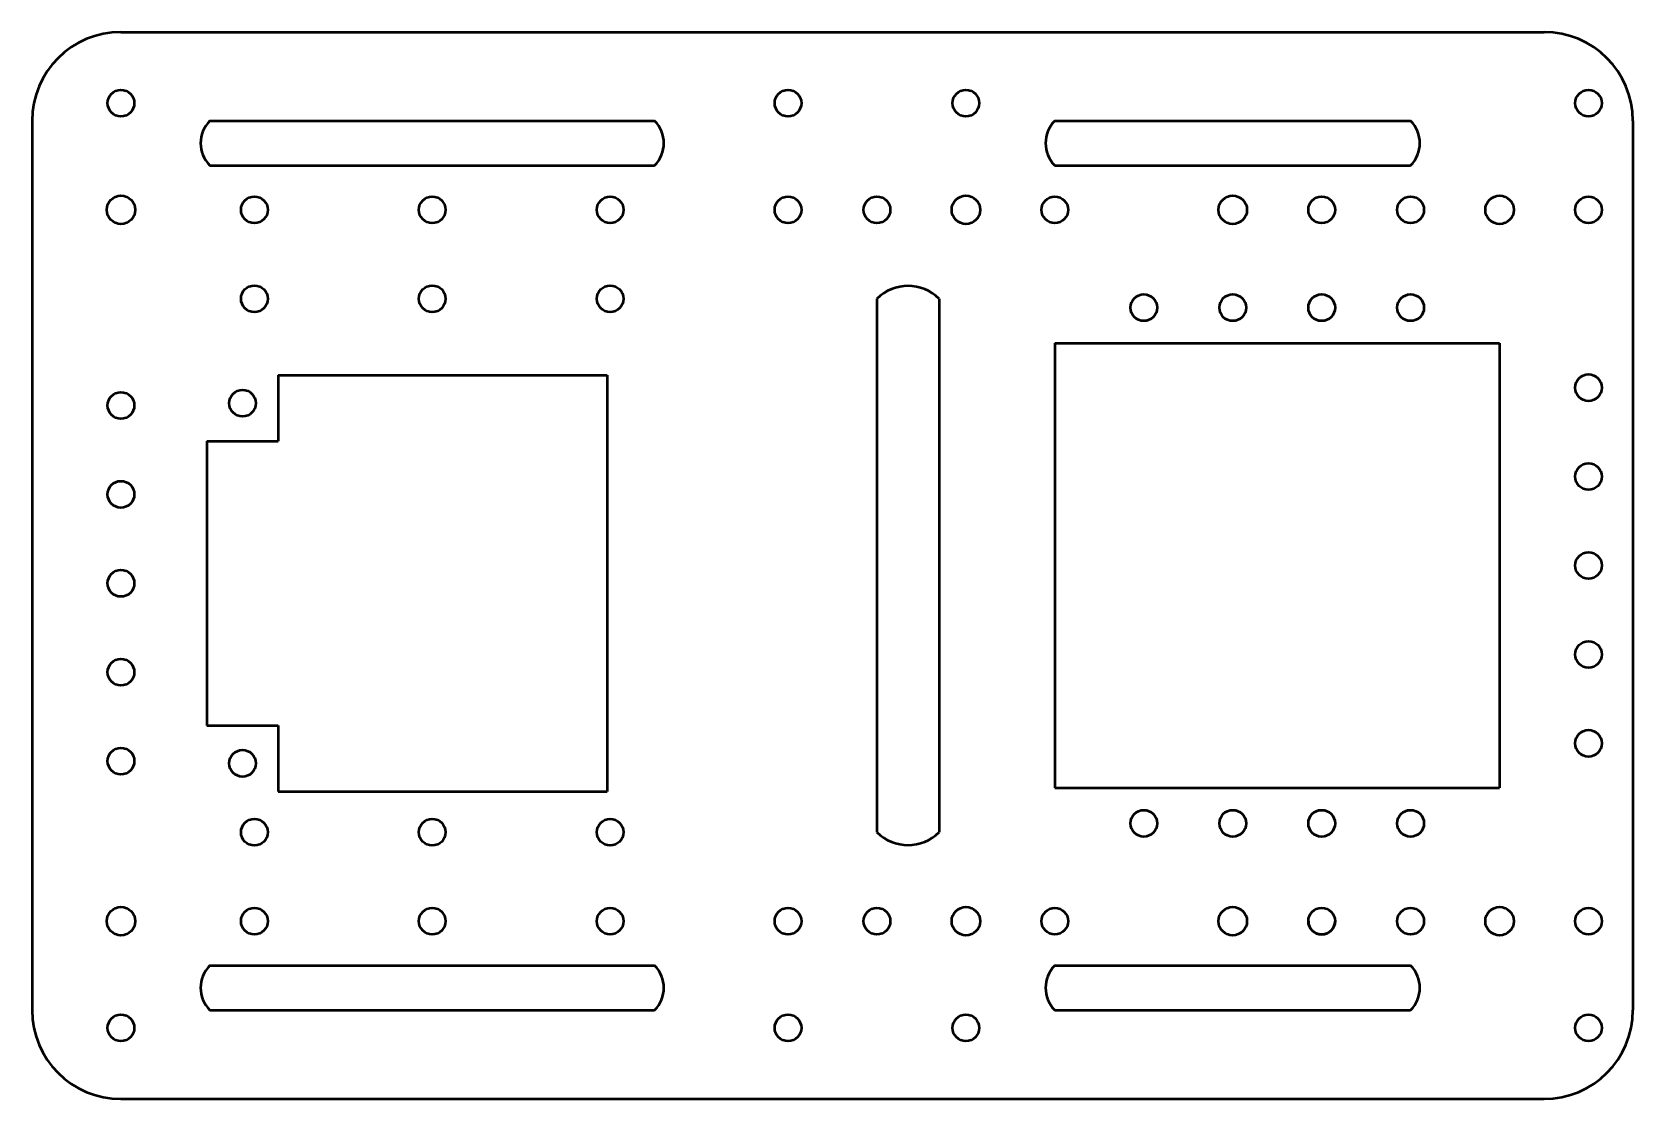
# Model space of a CAD drawing. Header units: millimetres. Extents: x 65 to 245, y 45 to 165.
import ezdxf

# ---------------------------------------------------------------- set-up
doc = ezdxf.new("R2010")
doc.units = ezdxf.units.MM
doc.layers.add('粗实线', color=7, linetype='Continuous', lineweight=50)

msp = doc.modelspace()

# ---------------------------------------------------------------- linework, layer by layer
at = {"layer": '粗实线'}
for p, q in [((75, 165), (235, 165)), ((65, 155), (65, 55)), ((85, 155), (135, 155)), ((180, 155), (220, 155)), ((245, 155), (245, 55)), ((85, 150), (135, 150)), ((180, 150), (220, 150)), ((160, 135), (160, 75)), ((167, 135), (167, 75)), ((180, 130), (180, 80)), ((180, 130), (230, 130)), ((230, 130), (230, 80)), ((92.67, 126.4), (129.67, 126.4)), ((92.67, 126.4), (92.67, 119)), ((129.67, 126.4), (129.67, 79.6)), ((84.67, 119), (84.67, 87)), ((84.67, 119), (92.67, 119)), ((84.67, 87), (92.67, 87)), ((92.67, 87), (92.67, 79.6)), ((92.67, 79.6), (129.67, 79.6)), ((180, 80), (230, 80)), ((85, 60), (135, 60)), ((180, 60), (220, 60)), ((85, 55), (135, 55)), ((180, 55), (220, 55)), ((75, 45), (235, 45))]:
    msp.add_line(p, q, dxfattribs=at)
for centre, radius in [((75, 157), 1.5), ((150, 157), 1.5), ((170, 157), 1.5), ((240, 157), 1.5), ((75, 145), 1.6), ((90, 145), 1.5), ((110, 145), 1.5), ((130, 145), 1.5), ((150, 145), 1.5), ((160, 145), 1.5), ((170, 145), 1.6), ((180, 145), 1.5), ((200, 145), 1.6), ((210, 145), 1.5), ((220, 145), 1.5), ((230, 145), 1.6), ((240, 145), 1.5), ((90, 135), 1.5), ((110, 135), 1.5), ((130, 135), 1.5), ((190, 134), 1.5), ((200, 134), 1.5), ((210, 134), 1.5), ((220, 134), 1.5), ((240, 125), 1.5), ((75, 123), 1.5), ((88.67, 123.25), 1.5), ((240, 115), 1.5), ((75, 113), 1.5), ((240, 105), 1.5), ((75, 103), 1.5), ((240, 95), 1.5), ((75, 93), 1.5), ((240, 85), 1.5), ((75, 83), 1.5), ((88.67, 82.75), 1.5), ((190, 76), 1.5), ((200, 76), 1.5), ((210, 76), 1.5), ((220, 76), 1.5), ((90, 75), 1.5), ((110, 75), 1.5), ((130, 75), 1.5), ((75, 65), 1.6), ((90, 65), 1.5), ((110, 65), 1.5), ((130, 65), 1.5), ((150, 65), 1.5), ((160, 65), 1.5), ((170, 65), 1.6), ((180, 65), 1.5), ((200, 65), 1.6), ((210, 65), 1.5), ((220, 65), 1.5), ((230, 65), 1.6), ((240, 65), 1.5), ((75, 53), 1.5), ((150, 53), 1.5), ((170, 53), 1.5), ((240, 53), 1.5)]:
    msp.add_circle(centre, radius, dxfattribs=at)
for centre, radius, start, end in [((75, 155), 10, 90, 180), ((235, 155), 10, 0, 90), ((87.5, 152.5), 3.54, 135, 225), ((132.5, 152.5), 3.54, 315, 45), ((182.5, 152.5), 3.54, 135, 225), ((217.5, 152.5), 3.54, 315, 45), ((163.5, 131.5), 4.95, 45, 135), ((163.5, 78.5), 4.95, 225, 315), ((210, 65), 1.5, 180, 0), ((87.5, 57.5), 3.54, 135, 225), ((132.5, 57.5), 3.54, 315, 45), ((182.5, 57.5), 3.54, 135, 225), ((217.5, 57.5), 3.54, 315, 45), ((75, 55), 10, 180, 270), ((235, 55), 10, 270, 0)]:
    msp.add_arc(centre, radius, start, end, dxfattribs=at)

doc.saveas('drawing.dxf')
